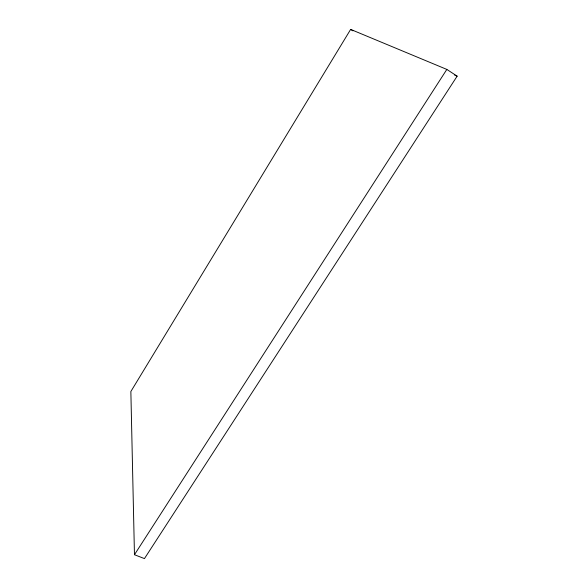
<?xml version="1.0" encoding="UTF-8"?>
<svg xmlns="http://www.w3.org/2000/svg" width="588" height="588" viewBox="0 0 588 588"><rect width="100%" height="100%" fill="white"/><g stroke="black" fill="none" stroke-linecap="round" stroke-linejoin="round"><path stroke-width="0.88" d="M350.654 29.4L130.859 391.512L134.461 554.719L144.45 558.6L457.141 76.161L446.836 69.421L350.654 29.4L352.932 30.863M134.461 554.719L446.836 69.421M454.605 75.088L457.141 76.161"/></g></svg>
